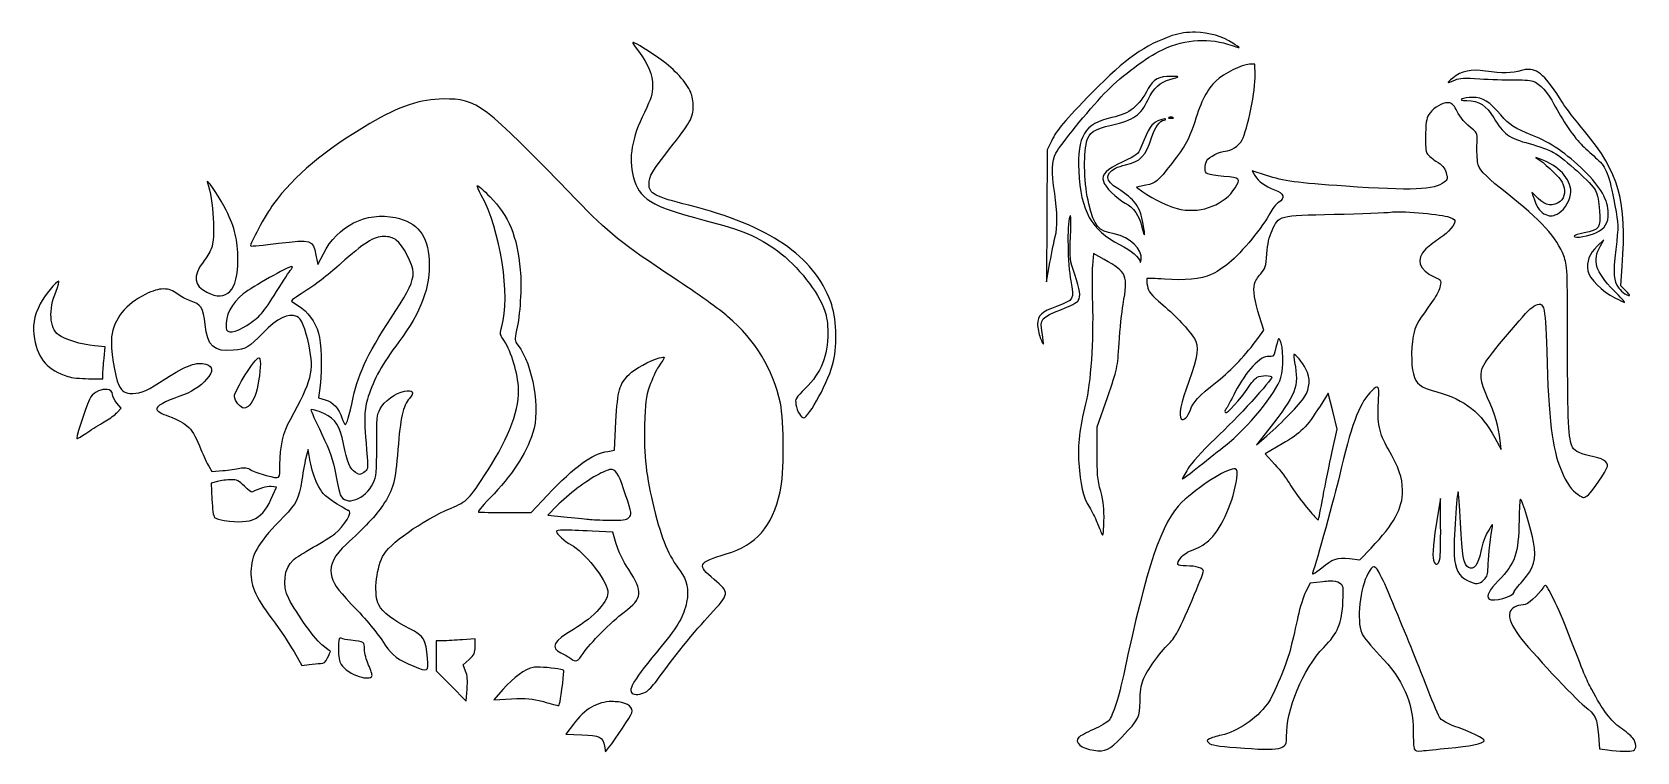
# Model space of a CAD drawing. Extents: x 43 to 173, y 96 to 196.
# Drawn here: x 108.7 to 171.4, y 168.3 to 196.4 of the extents above; entities that cross this region are included whole.
import ezdxf

# ---------------------------------------------------------------- set-up
doc = ezdxf.new("R2010")
doc.units = 0
doc.layers.add('Layer_1', color=7, linetype='CONTINUOUS')

msp = doc.modelspace()

# ---------------------------------------------------------------- linework, layer by layer
at = {"layer": 'Layer_1', "color": 7}
for points in [[(154.184835, 196.38502), (154.184835, 196.38502)], [(132.229931, 195.98098), (132.229931, 195.98098)], [(156.494426, 195.146993), (156.289375, 195.137621)], [(156.513169, 194.713187), (156.494426, 195.146993), (156.494426, 195.146993)], [(167.111937, 194.933673), (167.111937, 194.933673)], [(153.233436, 194.665782), (153.233436, 194.665782)], [(124.807266, 193.781631), (124.807266, 193.781631)], [(165.009601, 193.84447), (165.009601, 193.84447)], [(153.224066, 193.074974), (153.224066, 193.074974)], [(164.030643, 193.637215), (164.030643, 193.637215)], [(152.976572, 193.004969), (152.976572, 193.004969)], [(148.555273, 192.139563), (148.384395, 191.799463), (148.371718, 189.220327), (148.359041, 186.641188), (148.497948, 187.401867)], [(167.479596, 191.493536), (167.638346, 191.383845)], [(167.654882, 191.432353), (167.479596, 191.493536), (167.479596, 191.493536)], [(115.589293, 190.566394), (115.589293, 190.566394)], [(156.955242, 190.7957), (156.399619, 190.974293), (156.506553, 190.793493)], [(152.244007, 190.417014), (151.880756, 190.341497), (152.12384, 190.162904)], [(149.298863, 189.219223), (149.298863, 189.219223)], [(122.487752, 188.416103), (122.487752, 188.416103)], [(170.136453, 188.28877), (169.869666, 188.036314)], [(170.001957, 188.052852), (170.136453, 188.28877), (170.136453, 188.28877)], [(119.831996, 187.691806), (119.909167, 187.316427), (120.121937, 187.73921)], [(150.194589, 187.749684), (150.158758, 187.283354)], [(150.613511, 187.51652), (150.194589, 187.749684), (150.194589, 187.749684)], [(118.878945, 187.241464), (118.878945, 187.241464)], [(170.989735, 186.293372), (170.794604, 186.488503), (170.850278, 187.261857)], [(109.790507, 186.669853), (109.790507, 186.669853)], [(113.882729, 186.367235), (113.882729, 186.367235)], [(156.612387, 184.429161), (156.850512, 184.759892), (156.684046, 185.286301)], [(157.434249, 184.426957), (157.434249, 184.426957)], [(111.557703, 183.661319), (111.602904, 184.113868), (111.18894, 184.149697)], [(117.600676, 183.68502), (117.600676, 183.68502)], [(158.022948, 183.806289), (158.022948, 183.806289)], [(110.948611, 182.864262), (111.504236, 182.859853), (111.508647, 183.034589)], [(111.678421, 182.444236), (111.678421, 182.444236)], [(119.991299, 182.601883), (119.937279, 182.121775), (120.193043, 182.045157)], [(161.261338, 182.537942), (161.261338, 182.537942)], [(112.06813, 181.549064), (112.219161, 181.710568), (112.052695, 181.909007)], [(150.339558, 180.002353), (150.344519, 180.98627), (150.741394, 182.129493)], [(159.367361, 182.294856), (159.050411, 181.799313)], [(159.520049, 180.021093), (159.714077, 180.897526), (159.540442, 181.595916), (159.367361, 182.294856), (159.367361, 182.294856)], [(131.226718, 180.029912), (131.486893, 180.073459), (131.548629, 181.196836)], [(157.042335, 180.891464), (156.563881, 180.287881), (156.969576, 180.637353)], [(165.872803, 180.557425), (166.122505, 180.097714), (166.083369, 180.446631)], [(119.523868, 180.097714), (119.450556, 179.834231)], [(119.605448, 179.62918), (119.523868, 180.097714), (119.523868, 180.097714)], [(157.569848, 180.320404), (156.902878, 179.930694), (157.284318, 179.515077)], [(115.647721, 179.445625), (115.770643, 179.237816), (116.193423, 179.277505)], [(131.395391, 179.318295), (131.395391, 179.318295)], [(155.683591, 179.349161), (155.683591, 179.349161)], [(115.990026, 178.854172), (115.744735, 178.78582), (115.77009, 178.156883)], [(116.510373, 178.92252), (116.510373, 178.92252)], [(118.15134, 178.313979), (118.289146, 178.636993), (118.07803, 178.656286)], [(127.265687, 177.647009), (128.231965, 177.645355), (128.869172, 178.313979)], [(163.750075, 178.192714), (163.633768, 177.49377)], [(163.757791, 177.105165), (163.750075, 178.192714), (163.750075, 178.192714)], [(164.446258, 178.453436), (164.446258, 178.453436)], [(166.872708, 178.160743), (166.872708, 178.160743)], [(129.231319, 177.887341), (128.892323, 177.542279), (129.64418, 177.466762)], [(129.519053, 176.951376), (129.519053, 176.951376)], [(131.556345, 176.421106), (131.423503, 176.872001), (130.623688, 176.912791)], [(160.196939, 175.842881), (160.597675, 175.800437), (161.039748, 176.256294)], [(161.142827, 175.521523), (161.142827, 175.521523)], [(159.155694, 174.939992), (158.657397, 174.890381), (158.490378, 174.556345)], [(159.413662, 174.960936), (159.413662, 174.960936)], [(167.857178, 174.799432), (167.857178, 174.799432)], [(120.763549, 172.742297), (120.763549, 172.742297)], [(124.797896, 172.636464), (124.521736, 172.636464), (124.521736, 172.049969), (124.521736, 171.464028), (125.109331, 170.873675), (125.696926, 170.283326), (125.735512, 170.745242)], [(126.045846, 172.718593), (125.560226, 172.677253)], [(126.045846, 172.417078), (126.045846, 172.718593), (126.045846, 172.718593)], [(118.979267, 172.205965), (119.282986, 171.676245), (119.561901, 171.711523)], [(125.677634, 171.454658), (125.58062, 171.701602), (125.813233, 171.908858)], [(128.583642, 171.604589), (128.583642, 171.604589)], [(127.132292, 170.735872), (126.776206, 170.330177), (127.474596, 170.368213)], [(131.396492, 170.264033), (131.396492, 170.264033)], [(129.886716, 169.383189), (129.587405, 168.985214), (130.211381, 168.966471)], [(169.919275, 168.953243), (169.956206, 168.413603), (170.273706, 168.376119)], [(131.101592, 168.522742), (131.143485, 168.300051), (131.261996, 168.452186)]]:
    msp.add_lwpolyline(points, dxfattribs=at)
for points in [[(153.275882, 196.254383), (152.208371, 195.894764), (151.447449, 195.355793), (150.173092, 194.05724)], [(152.754432, 195.637575), (153.613287, 196.088013), (154.603193, 196.192599), (155.438297, 195.920347)], [(154.184835, 196.38502), (153.869915, 196.391596), (153.557086, 196.349116), (153.275882, 196.254383)], [(155.641698, 195.961687), (155.240536, 196.227165), (154.709701, 196.374065), (154.184835, 196.38502)], [(132.229931, 195.98098), (132.21401, 195.984626), (132.205676, 195.982783), (132.205676, 195.974918)], [(132.205676, 195.974918), (132.205676, 195.952041), (132.305346, 195.802768), (132.427266, 195.643086)], [(133.309761, 195.312909), (132.817901, 195.662763), (132.34138, 195.955467), (132.229931, 195.98098)], [(132.427266, 195.643086), (132.80598, 195.147103), (132.980134, 194.722314), (132.980134, 194.296466)], [(150.620676, 193.994401), (151.172816, 194.578609), (152.107429, 195.298245), (152.754432, 195.637575)], [(155.438297, 195.920347), (155.687347, 195.839155), (155.890846, 195.778059), (155.890846, 195.784748)], [(155.890846, 195.784748), (155.890846, 195.791448), (155.778731, 195.871003), (155.641698, 195.961687)], [(134.467865, 194.041806), (134.305681, 194.423647), (133.837742, 194.937356), (133.309761, 195.312909)], [(156.289375, 195.137621), (155.985424, 195.12397), (155.30543, 194.782566), (154.973624, 194.476716)], [(165.51231, 194.86918), (164.93987, 194.954317), (164.583268, 194.879128), (164.230183, 194.598534)], [(167.111937, 194.933673), (167.048702, 194.926634), (166.983037, 194.912156), (166.913498, 194.89123)], [(168.514779, 193.639419), (167.874222, 194.667029), (167.554577, 194.982932), (167.111937, 194.933673)], [(132.980134, 194.296466), (132.980134, 193.970573), (132.935602, 193.826442), (132.658776, 193.259632)], [(152.331098, 193.763441), (152.538066, 194.201072), (152.808528, 194.450334), (153.179419, 194.545617)], [(153.233436, 194.665782), (152.768994, 194.672637), (152.526845, 194.543439), (152.338264, 194.187878)], [(153.179419, 194.545617), (153.59288, 194.651829), (153.596481, 194.66042), (153.233436, 194.665782)], [(154.973624, 194.476716), (154.643754, 194.172652), (154.397467, 193.697435), (154.152312, 192.89252)], [(156.005499, 192.185314), (156.207536, 192.544797), (156.536311, 194.181974), (156.513169, 194.713187)], [(164.230183, 194.598534), (163.966212, 194.388755), (163.976454, 194.37868), (164.312865, 194.52026)], [(164.312865, 194.52026), (164.520237, 194.607531), (164.673173, 194.6154), (165.289066, 194.570422)], [(165.289066, 194.570422), (165.690705, 194.541082), (166.275278, 194.523141), (166.588282, 194.530733)], [(166.913498, 194.89123), (166.541083, 194.779151), (166.157515, 194.773215), (165.51231, 194.86918)], [(166.588282, 194.530733), (166.901286, 194.538339), (167.249667, 194.514401), (167.362186, 194.477266)], [(167.362186, 194.477266), (167.618989, 194.392517), (167.964434, 194.014399), (168.184048, 193.577683)], [(124.807266, 193.781631), (123.93424, 193.781633), (123.068777, 193.493408), (121.940396, 192.826926)], [(129.983176, 189.870208), (126.330431, 193.644406), (126.148838, 193.781631), (124.807266, 193.781631)], [(134.569287, 193.486181), (134.566753, 193.666213), (134.521205, 193.916231), (134.467865, 194.041806)], [(150.173092, 194.05724), (149.033185, 192.89569), (148.79066, 192.608204), (148.555273, 192.139563)], [(148.731111, 191.668272), (148.90759, 191.996592), (149.979911, 193.316415), (150.620676, 193.994401)], [(150.901245, 192.76464), (151.814558, 192.977596), (152.031031, 193.128941), (152.331098, 193.763441)], [(152.338264, 194.187878), (151.964266, 193.482718), (151.625639, 193.213534), (150.911168, 193.054578)], [(164.590676, 193.781631), (164.521264, 193.736768), (164.571787, 193.720191), (164.776988, 193.719344)], [(165.009601, 193.84447), (164.831485, 193.843934), (164.643065, 193.815486), (164.590676, 193.781631)], [(164.776988, 193.719344), (165.247295, 193.717721), (165.549984, 193.523846), (165.829257, 193.046312)], [(166.103763, 193.159861), (165.678699, 193.667548), (165.394107, 193.845599), (165.009601, 193.84447)], [(132.658776, 193.259632), (132.165875, 192.250338), (132.035065, 191.491078), (132.227173, 190.750499)], [(133.642145, 191.831983), (134.445587, 192.846408), (134.575073, 193.077528), (134.569287, 193.486181)], [(150.911168, 193.054578), (149.855956, 192.819817), (149.554384, 192.33201), (149.622425, 190.967677)], [(153.144691, 193.061744), (153.101034, 193.044139), (153.136755, 193.029774), (153.224066, 193.029774)], [(153.224066, 193.074974), (153.195294, 193.074974), (153.166521, 193.070549), (153.144691, 193.061744)], [(153.303441, 193.061744), (153.281614, 193.070549), (153.252839, 193.074974), (153.224066, 193.074974)], [(153.224066, 193.029774), (153.311372, 193.029774), (153.347098, 193.044133), (153.303441, 193.061744)], [(163.346034, 193.239786), (163.209272, 193.060485), (163.185444, 192.95396), (163.166338, 192.439974)], [(164.030643, 193.637215), (163.820689, 193.631545), (163.51309, 193.458813), (163.346034, 193.239786)], [(164.113876, 193.628945), (164.088552, 193.635301), (164.060635, 193.638025), (164.030643, 193.637215)], [(164.394995, 193.315303), (164.310585, 193.489669), (164.206961, 193.605577), (164.113876, 193.628945)], [(165.034956, 192.582186), (164.710979, 192.833703), (164.525283, 193.046162), (164.394995, 193.315303)], [(165.829257, 193.046312), (166.194839, 192.421187), (166.436119, 192.246161), (167.218871, 192.038688)], [(167.341242, 192.358945), (166.63777, 192.63512), (166.430215, 192.769946), (166.103763, 193.159861)], [(168.184048, 193.577683), (168.472728, 193.003617), (169.005893, 192.228051), (169.296952, 191.958763)], [(169.387353, 192.51053), (169.022609, 192.94651), (168.630044, 193.454498), (168.514779, 193.639419)], [(121.940396, 192.826926), (120.194711, 191.795825), (118.959082, 190.765434), (118.17394, 189.686103)], [(149.930005, 192.103732), (150.023452, 192.474865), (150.213317, 192.604236), (150.901245, 192.76464)], [(152.716397, 192.925044), (152.456738, 192.807953), (152.390723, 192.705379), (152.043364, 191.882145)], [(152.465044, 192.267994), (152.585903, 192.667166), (152.793912, 192.956464), (152.960036, 192.956464)], [(152.976572, 193.004969), (152.922819, 193.002421), (152.821468, 192.97242), (152.716397, 192.925044)], [(152.960036, 192.956464), (153.012264, 192.956464), (153.035866, 192.974887), (153.012953, 192.997803)], [(153.012953, 192.997803), (153.007221, 193.003535), (152.994487, 193.005819), (152.976572, 193.004969)], [(154.152312, 192.89252), (153.962684, 192.269916), (153.786005, 191.949811), (153.255486, 191.264784)], [(163.166338, 192.439974), (163.154213, 192.113968), (163.169388, 191.781759), (163.199961, 191.701345)], [(165.176067, 191.936162), (165.192673, 192.428759), (165.184511, 192.46608), (165.034956, 192.582186)], [(170.850278, 187.261857), (171.033163, 189.801919), (170.722911, 190.91412), (169.387353, 192.51053)], [(132.840676, 190.461111), (132.840676, 190.763684), (132.965616, 190.977789), (133.642145, 191.831983)], [(150.015993, 189.693819), (149.841438, 190.395161), (149.79917, 191.584144), (149.930005, 192.103732)], [(152.043364, 191.882145), (151.933377, 191.62149), (151.884671, 191.583464), (151.340563, 191.330928)], [(151.445846, 191.20911), (152.026262, 191.329492), (152.251785, 191.563657), (152.465044, 192.267994)], [(155.341836, 191.7482), (155.572412, 191.750937), (155.872465, 191.948617), (156.005499, 192.185314)], [(165.224576, 191.212968), (165.188225, 191.323097), (165.166359, 191.648575), (165.176067, 191.936162)], [(167.218871, 192.038688), (167.581862, 191.942476), (168.010027, 191.788318), (168.17027, 191.695833)], [(169.35373, 190.98752), (168.680934, 191.649933), (168.046372, 192.082122), (167.341242, 192.358945)], [(169.296952, 191.958763), (169.450151, 191.817022), (169.710983, 191.579984), (169.876831, 191.4318)], [(148.683706, 190.098964), (148.54901, 190.972958), (148.560245, 191.350393), (148.731111, 191.668272)], [(151.340563, 191.330928), (150.703969, 191.035464), (150.514936, 190.846059), (150.583745, 190.571906)], [(151.060548, 191.079576), (151.150402, 191.125454), (151.32361, 191.183767), (151.445846, 191.20911)], [(153.255486, 191.264784), (152.694883, 190.540904), (152.647461, 190.500772), (152.244007, 190.417014)], [(154.557456, 191.062487), (154.557456, 191.165772), (154.588614, 191.307812), (154.626358, 191.378333)], [(154.626358, 191.378333), (154.699445, 191.514906), (155.146347, 191.745942), (155.341836, 191.7482)], [(163.199961, 191.701345), (163.230537, 191.620929), (163.398996, 191.465771), (163.574236, 191.356836)], [(163.574236, 191.356836), (163.825036, 191.200931), (163.908785, 191.105326), (163.968354, 190.906492)], [(166.336926, 190.100064), (165.627518, 190.653423), (165.301574, 190.979652), (165.224576, 191.212968)], [(167.638346, 191.383845), (167.929983, 191.182087), (168.410263, 190.708233), (168.500998, 190.53277)], [(168.844956, 190.162353), (168.844956, 190.660995), (168.348448, 191.190749), (167.654882, 191.432353)], [(168.17027, 191.695833), (168.606876, 191.443851), (169.666598, 190.4814), (169.804622, 190.211409)], [(169.876831, 191.4318), (170.22699, 191.118946), (170.332008, 190.842193), (170.561993, 189.624918)], [(115.589293, 190.566394), (115.582409, 190.564139), (115.58419, 190.54663), (115.597009, 190.51127)], [(116.325165, 189.44026), (116.117757, 189.860833), (115.637477, 190.582165), (115.589293, 190.566394)], [(132.227173, 190.750499), (132.454955, 189.872404), (132.895848, 189.60109), (134.986008, 189.054408)], [(149.622425, 190.967677), (149.699952, 189.413195), (150.117553, 188.663542), (151.218745, 188.101358)], [(150.583745, 190.571906), (150.636989, 190.359757), (151.109358, 189.889374), (151.437577, 189.721932)], [(151.143781, 190.285273), (150.659256, 190.587899), (150.630862, 190.86019), (151.060548, 191.079576)], [(155.296085, 190.762076), (154.600501, 190.828646), (154.557456, 190.846384), (154.557456, 191.062487)], [(155.727135, 190.311731), (155.953652, 190.678112), (155.931461, 190.701271), (155.296085, 190.762076)], [(156.506553, 190.793493), (156.645068, 190.559011), (156.892859, 190.379219), (157.269987, 190.239522)], [(160.050316, 190.376224), (158.113287, 190.512016), (157.639992, 190.575885), (156.955242, 190.7957)], [(163.968354, 190.906492), (164.038382, 190.672769), (164.033036, 190.644584), (163.898351, 190.535525)], [(170.305676, 189.324506), (170.305676, 189.820326), (170.003828, 190.347455), (169.35373, 190.98752)], [(115.597009, 190.51127), (115.832636, 189.861231), (115.917763, 188.352877), (115.742531, 187.934342)], [(126.290586, 190.025651), (126.186446, 190.212535), (126.11571, 190.380026), (126.13349, 190.397721)], [(126.13349, 190.397721), (126.151157, 190.415408), (126.374739, 190.219772), (126.630687, 189.962814)], [(127.090399, 184.902657), (127.441878, 186.070546), (127.032408, 188.69436), (126.290586, 190.025651)], [(126.630687, 189.962814), (127.358848, 189.231743), (127.696778, 188.416685), (127.811389, 187.114131)], [(134.398964, 189.631533), (133.050026, 189.972934), (132.840676, 190.08468), (132.840676, 190.461111)], [(148.70741, 188.416103), (148.803639, 188.761975), (148.795105, 189.376156), (148.683706, 190.098964)], [(152.143686, 188.897865), (152.01937, 189.5834), (151.816175, 189.865306), (151.143781, 190.285273)], [(152.12384, 190.162904), (152.517571, 189.873381), (153.249907, 189.532496), (153.614879, 189.468925)], [(153.614879, 189.468925), (154.460665, 189.321602), (155.329029, 189.667807), (155.727135, 190.311731)], [(157.269987, 190.239522), (157.647417, 190.099709), (157.707333, 189.91196), (157.427634, 189.746736)], [(163.898351, 190.535525), (163.523955, 190.232356), (162.62711, 190.195585), (160.050316, 190.376224)], [(168.563838, 187.660936), (168.315256, 188.345782), (167.644691, 189.079972), (166.336926, 190.100064)], [(167.56724, 189.901075), (167.431649, 190.036666), (167.320846, 190.13988), (167.320846, 190.130934)], [(167.320846, 190.130934), (167.320846, 190.12197), (167.364551, 189.99098), (167.41786, 189.839892)], [(168.381937, 189.334426), (168.619543, 189.479305), (168.844956, 189.882375), (168.844956, 190.162353)], [(168.500998, 190.53277), (168.648535, 190.247472), (168.616791, 189.937657), (168.423827, 189.785872)], [(169.804622, 190.211409), (169.882007, 190.060031), (169.939527, 189.773773), (169.964475, 189.417659)], [(116.781572, 187.523686), (116.778749, 188.286425), (116.670887, 188.739152), (116.325165, 189.44026)], [(118.17394, 189.686103), (117.845123, 189.234071), (117.228654, 188.098228), (117.28428, 188.046787)], [(120.121937, 187.73921), (120.675826, 188.840072), (121.779891, 189.392367), (122.942505, 189.150872)], [(133.824596, 186.782852), (131.774413, 188.139145), (131.252697, 188.558499), (129.983176, 189.870208)], [(139.937575, 185.859565), (139.265364, 187.664145), (137.545922, 188.835065), (134.398964, 189.631533)], [(151.01259, 188.513668), (150.360338, 188.645488), (150.242013, 188.785705), (150.015993, 189.693819)], [(151.437577, 189.721932), (151.758602, 189.558158), (151.990741, 189.224456), (152.089115, 188.784866)], [(157.083125, 189.312379), (156.848474, 188.835235), (155.967935, 187.767585), (155.492868, 187.383675)], [(157.427634, 189.746736), (157.323996, 189.685514), (157.172691, 189.494514), (157.083125, 189.312379)], [(159.602729, 189.280959), (160.652059, 189.302606), (161.640938, 189.340841), (161.800424, 189.365846)], [(161.800424, 189.365846), (162.147225, 189.420236), (163.633587, 189.303198), (164.02072, 189.191111)], [(167.41786, 189.839892), (167.525923, 189.533616), (167.670229, 189.347807), (167.860486, 189.269936)], [(168.423827, 189.785872), (168.151127, 189.571363), (167.857283, 189.611032), (167.56724, 189.901075)], [(167.860486, 189.269936), (168.059839, 189.188343), (168.162946, 189.200901), (168.381937, 189.334426)], [(169.964475, 189.417659), (170.011482, 188.746261), (169.957696, 188.669398), (169.358688, 188.555561)], [(169.847065, 188.567688), (170.178899, 188.736979), (170.305676, 188.946125), (170.305676, 189.324506)], [(170.561993, 189.624918), (170.70464, 188.869914), (170.70462, 188.85882), (170.598372, 187.910088)], [(122.942505, 189.150872), (123.795663, 188.973656), (124.205786, 188.45496), (124.254949, 187.490062)], [(134.986008, 189.054408), (136.532538, 188.649913), (137.069206, 188.424875), (137.855082, 187.851106)], [(149.269648, 189.177881), (149.16084, 188.865063), (149.188582, 187.347269), (149.315399, 186.682531)], [(149.298863, 189.219223), (149.291562, 189.228), (149.281927, 189.213184), (149.269648, 189.177881)], [(149.302171, 188.440908), (149.320972, 188.9567), (149.320769, 189.192892), (149.298863, 189.219223)], [(152.089115, 188.784866), (152.192663, 188.322174), (152.232998, 188.405337), (152.143686, 188.897865)], [(157.174627, 188.648714), (157.448964, 189.247231), (157.403633, 189.235589), (159.602729, 189.280959)], [(164.317274, 189.045039), (164.358924, 188.92009), (164.050754, 188.553399), (163.740152, 188.357675)], [(164.02072, 189.191111), (164.171692, 189.147401), (164.305082, 189.081583), (164.317274, 189.045039)], [(117.28428, 188.046787), (117.301072, 188.03126), (117.79055, 188.076985), (118.372379, 188.148763)], [(118.372379, 188.148763), (119.660752, 188.307705), (119.70779, 188.293074), (119.831996, 187.691806)], [(122.487752, 188.416103), (122.095463, 188.416103), (121.682465, 188.156487), (120.807096, 187.359424)], [(122.970064, 188.277197), (122.838718, 188.3709), (122.682429, 188.416103), (122.487752, 188.416103)], [(123.633176, 187.013259), (123.633176, 187.304484), (123.213989, 188.103209), (122.970064, 188.277197)], [(148.497948, 187.401867), (148.574393, 187.820025), (148.668534, 188.276403), (148.70741, 188.416103)], [(149.468086, 186.931129), (149.270734, 187.505601), (149.26877, 187.524693), (149.302171, 188.440908)], [(152.062657, 187.507148), (152.124904, 187.914408), (151.629646, 188.388959), (151.01259, 188.513668)], [(151.218745, 188.101358), (151.676224, 187.867802), (152.004305, 187.587572), (152.026826, 187.411237)], [(156.970126, 187.73921), (156.998625, 188.132693), (157.05665, 188.39133), (157.174627, 188.648714)], [(163.740152, 188.357675), (163.569469, 188.250126), (163.319437, 188.058443), (163.184527, 187.931584)], [(168.971736, 188.42437), (168.971736, 188.330765), (169.576905, 188.429862), (169.847065, 188.567688)], [(169.358688, 188.555561), (169.145895, 188.515121), (168.971736, 188.456168), (168.971736, 188.42437)], [(169.869666, 188.036314), (169.565755, 187.748002), (169.443487, 187.424222), (169.508068, 187.079956)], [(170.526716, 186.304395), (169.790212, 187.057745), (169.667815, 187.465492), (170.001957, 188.052852)], [(115.422827, 187.412891), (115.011855, 186.874473), (115.058142, 186.497176), (115.566142, 186.241008)], [(115.742531, 187.934342), (115.690122, 187.809196), (115.546214, 187.574531), (115.422827, 187.412891)], [(115.566142, 186.241008), (116.359469, 185.840953), (116.786087, 186.291393), (116.781572, 187.523686)], [(124.254949, 187.490062), (124.308345, 186.44138), (123.944626, 185.462958), (123.069285, 184.299077)], [(137.855082, 187.851106), (138.649244, 187.271289), (139.447129, 186.259787), (139.709923, 185.499622)], [(151.354344, 185.760347), (151.556951, 186.907143), (151.509643, 187.018274), (150.613511, 187.51652)], [(152.026826, 187.411237), (152.032058, 187.370258), (152.04832, 187.413422), (152.062657, 187.507148)], [(156.728693, 186.959792), (156.911294, 187.167761), (156.933962, 187.239914), (156.970126, 187.73921)], [(163.184527, 187.931584), (162.757716, 187.530267), (162.896031, 187.094776), (163.534547, 186.82805)], [(168.714318, 184.153004), (168.710712, 187.233575), (168.709862, 187.258642), (168.563838, 187.660936)], [(170.598372, 187.910088), (170.487851, 186.923187), (170.504615, 186.701479), (170.712474, 186.404717)], [(118.878945, 187.241464), (118.74283, 187.241464), (117.344608, 186.452136), (116.994342, 186.177618)], [(118.295208, 186.266914), (118.553555, 186.680524), (118.807174, 187.069), (118.859102, 187.130118)], [(118.859102, 187.130118), (118.921756, 187.203956), (118.928475, 187.241464), (118.878945, 187.241464)], [(120.807096, 187.359424), (120.422907, 187.009615), (119.830887, 186.547002), (119.491345, 186.331407)], [(122.956836, 185.526631), (123.438336, 186.24608), (123.633176, 186.673997), (123.633176, 187.013259)], [(127.811389, 187.114131), (127.871051, 186.435784), (127.804528, 185.339828), (127.668074, 184.754931)], [(135.909843, 185.298979), (135.636248, 185.53738), (134.697721, 186.205242), (133.824596, 186.782852)], [(149.60589, 185.910828), (149.707685, 186.101035), (149.678362, 186.31902), (149.468086, 186.931129)], [(150.158758, 187.283354), (150.139369, 187.026616), (150.138788, 186.362099), (150.157104, 185.806649)], [(152.972714, 186.748125), (152.612223, 186.776968), (152.304219, 186.787391), (152.288105, 186.771276)], [(154.799439, 186.926168), (154.405104, 186.751732), (153.738916, 186.686824), (152.972714, 186.748125)], [(155.492868, 187.383675), (155.265766, 187.200152), (154.953784, 186.994443), (154.799439, 186.926168)], [(156.48671, 186.567878), (156.509195, 186.65747), (156.618071, 186.833799), (156.728693, 186.959792)], [(163.534547, 186.82805), (163.769142, 186.730051), (163.778641, 186.714744), (163.742909, 186.494565)], [(169.508068, 187.079956), (169.565052, 186.776226), (170.076718, 186.261035), (170.56034, 186.019969)], [(109.790507, 186.669853), (109.691813, 186.669853), (109.220737, 186.098269), (109.063454, 185.787909)], [(109.771767, 184.575234), (109.423477, 184.849204), (109.385738, 185.548237), (109.680265, 186.277387)], [(109.680265, 186.277387), (109.7675, 186.493078), (109.817035, 186.669853), (109.790507, 186.669853)], [(113.183789, 186.164938), (112.408298, 185.783171), (111.926528, 185.183815), (111.849848, 184.505229)], [(113.882729, 186.367235), (113.682097, 186.365454), (113.454242, 186.298085), (113.183789, 186.164938)], [(114.41741, 186.175965), (114.256487, 186.305284), (114.083361, 186.369016), (113.882729, 186.367235)], [(114.920118, 185.904216), (114.775592, 185.947509), (114.549321, 186.069939), (114.41741, 186.175965)], [(116.994342, 186.177618), (116.526248, 185.810715), (116.286748, 185.336258), (116.320756, 184.844228)], [(117.130491, 184.945651), (117.648313, 185.28287), (117.758704, 185.407962), (118.295208, 186.266914)], [(119.491345, 186.331407), (119.151804, 186.115812), (118.873984, 185.92499), (118.873984, 185.90752)], [(149.315399, 186.682531), (149.452271, 185.965057), (149.43718, 185.938353), (148.75812, 185.687034)], [(152.288105, 186.771276), (152.272012, 186.755172), (152.278419, 186.625751), (152.302436, 186.483542)], [(152.302436, 186.483542), (152.340674, 186.25718), (152.416239, 186.165051), (152.90877, 185.743812)], [(156.684046, 185.286301), (156.495685, 185.880941), (156.426518, 186.32806), (156.48671, 186.567878)], [(163.742909, 186.494565), (163.722321, 186.367701), (163.59715, 186.113249), (163.465095, 185.92902)], [(170.942881, 185.845234), (170.96153, 185.844766), (170.774258, 186.051189), (170.526716, 186.304395)], [(170.712474, 186.404717), (170.767313, 186.32642), (170.876674, 186.226384), (170.955561, 186.182577)], [(170.955561, 186.182577), (171.187494, 186.053768), (171.197572, 186.085535), (170.989735, 186.293372)], [(109.063454, 185.787909), (108.813941, 185.295502), (108.746115, 184.887369), (108.836906, 184.425854)], [(115.505507, 184.982582), (115.439043, 185.626989), (115.343198, 185.777456), (114.920118, 185.904216)], [(118.873984, 185.90752), (118.874125, 185.890057), (119.000657, 185.799675), (119.154552, 185.706327)], [(119.154552, 185.706327), (119.507246, 185.492391), (119.795933, 185.0968), (119.931767, 184.641932)], [(121.287204, 182.129493), (121.497234, 183.118132), (121.918456, 183.975134), (122.956836, 185.526631)], [(140.04947, 183.546667), (140.206549, 184.215993), (140.155414, 185.274778), (139.937575, 185.859565)], [(148.75812, 185.687034), (148.168027, 185.468648), (148.016736, 185.327289), (148.016736, 184.994159)], [(148.191471, 184.652955), (148.098513, 185.195654), (148.14732, 185.253981), (148.947739, 185.564115)], [(148.947739, 185.564115), (149.27889, 185.692428), (149.571535, 185.846637), (149.60589, 185.910828)], [(150.157104, 185.806649), (150.204108, 184.381551), (150.088665, 182.669201), (149.893074, 181.887508)], [(151.200556, 184.256631), (151.234699, 184.797969), (151.303874, 185.474673), (151.354344, 185.760347)], [(152.90877, 185.743812), (153.452381, 185.278885), (153.905605, 184.7957), (154.142392, 184.429715)], [(163.465095, 185.92902), (162.894933, 185.13358), (162.808471, 184.989099), (162.717647, 184.683272)], [(165.438997, 183.399493), (165.633713, 183.745368), (167.095289, 185.487856), (167.314784, 185.635772)], [(167.314784, 185.635772), (167.804318, 185.965667), (167.845446, 185.846196), (167.899072, 183.939131)], [(170.56034, 186.019969), (170.752084, 185.924395), (170.924226, 185.845798), (170.942881, 185.845234)], [(116.612348, 183.975512), (115.84476, 183.902258), (115.593334, 184.131321), (115.505507, 184.982582)], [(116.320756, 184.844228), (116.336899, 184.610664), (116.682689, 184.65403), (117.130491, 184.945651)], [(119.090062, 185.296775), (118.734095, 185.43337), (118.352897, 185.244849), (117.758876, 184.638074)], [(119.563555, 184.153555), (119.427552, 184.822452), (119.257899, 185.232372), (119.090062, 185.296775)], [(127.11741, 184.452865), (127.016121, 184.600326), (127.013183, 184.646072), (127.090399, 184.902657)], [(137.969185, 181.911762), (137.676221, 183.254702), (137.023399, 184.328671), (135.909843, 185.298979)], [(139.709923, 185.499622), (139.779259, 185.299044), (139.822075, 184.985749), (139.822922, 184.669493)], [(148.016736, 184.994159), (148.016736, 184.852983), (148.064037, 184.614265), (148.121466, 184.463889)], [(108.836906, 184.425854), (108.996869, 183.612755), (109.366899, 183.192918), (110.139426, 182.948598)], [(111.18894, 184.149697), (110.685399, 184.193184), (109.993311, 184.400962), (109.771767, 184.575234)], [(111.849848, 184.505229), (111.799867, 184.062831), (111.969386, 182.938853), (112.134825, 182.614563)], [(117.758876, 184.638074), (117.226746, 184.094497), (117.102935, 184.022335), (116.612348, 183.975512)], [(119.931767, 184.641932), (120.050103, 184.245598), (120.076107, 183.356477), (119.991299, 182.601883)], [(123.069285, 184.299077), (122.420936, 183.436992), (122.09014, 182.847582), (121.877006, 182.173037)], [(127.738629, 182.572119), (127.682495, 183.229294), (127.427375, 184.0016), (127.11741, 184.452865)], [(127.668074, 184.754931), (127.579258, 184.374278), (127.580557, 184.361538), (127.73036, 184.165131)], [(139.822922, 184.669493), (139.825329, 183.742755), (139.567787, 183.101391), (138.948143, 182.489437)], [(148.121466, 184.463889), (148.178895, 184.31351), (148.234327, 184.199195), (148.244938, 184.209779)], [(148.244938, 184.209779), (148.25553, 184.220376), (148.2314, 184.419859), (148.191471, 184.652955)], [(154.142392, 184.429715), (154.333146, 184.134866), (154.278485, 183.72651), (153.918048, 182.752917)], [(155.033706, 182.761186), (155.607422, 183.220356), (156.168257, 183.812949), (156.612387, 184.429161)], [(157.434249, 184.426957), (157.406916, 184.41459), (157.377045, 184.295755), (157.292034, 183.966142)], [(157.492677, 184.356402), (157.466383, 184.403386), (157.450649, 184.434377), (157.434249, 184.426957)], [(157.517482, 182.906705), (157.628816, 183.289675), (157.614343, 184.138997), (157.492677, 184.356402)], [(162.717647, 184.683272), (162.605712, 184.306299), (162.591143, 183.389647), (162.691741, 183.053881)], [(111.508647, 183.034589), (111.510789, 183.130632), (111.532868, 183.412526), (111.557703, 183.661319)], [(116.647626, 182.174691), (116.647626, 182.394706), (117.461908, 183.68502), (117.600676, 183.68502)], [(117.600676, 183.68502), (117.683537, 183.68502), (117.680915, 183.342597), (117.593511, 182.776618)], [(118.832091, 181.275108), (119.67444, 182.789687), (119.766896, 183.153596), (119.563555, 184.153555)], [(127.73036, 184.165131), (128.301324, 183.415089), (128.60031, 181.64982), (128.304174, 180.764131)], [(132.061258, 183.028524), (132.291495, 183.258741), (132.855166, 183.567362), (133.238105, 183.672896)], [(133.238105, 183.672896), (133.501082, 183.745374), (133.502253, 183.763729), (133.211646, 183.332243)], [(150.741394, 182.129493), (151.134493, 183.261913), (151.139042, 183.281493), (151.200556, 184.256631)], [(157.03572, 183.735183), (156.739511, 183.778656), (156.134297, 183.133296), (155.738158, 182.351631)], [(157.292034, 183.966142), (157.230016, 183.725658), (157.212016, 183.709303), (157.03572, 183.735183)], [(158.022948, 183.806289), (158.008865, 183.792081), (158.022341, 183.652015), (158.052714, 183.494853)], [(158.49534, 183.23909), (158.36464, 183.495277), (158.067835, 183.85156), (158.022948, 183.806289)], [(167.899072, 183.939131), (167.973945, 181.276364), (168.114478, 180.114921), (168.459105, 179.305064)], [(168.91, 180.190316), (168.75193, 180.485679), (168.717818, 181.173296), (168.714318, 184.153004)], [(113.969269, 182.869223), (114.735506, 183.376478), (115.199236, 183.542543), (115.53748, 183.43091)], [(115.53748, 183.43091), (115.82131, 183.337286), (115.829001, 183.163787), (115.563938, 182.842215)], [(131.548629, 181.196836), (131.616842, 182.435295), (131.674924, 182.642173), (132.061258, 183.028524)], [(133.211646, 183.332243), (133.116097, 183.190378), (132.960127, 182.847148), (132.864931, 182.569912)], [(138.87373, 181.335743), (139.089819, 181.335743), (139.878839, 182.819592), (140.04947, 183.546667)], [(158.052714, 183.494853), (158.234476, 182.554365), (158.114393, 182.244468), (157.042335, 180.891464)], [(158.440216, 182.157603), (158.660358, 182.500074), (158.679498, 182.878108), (158.49534, 183.23909)], [(162.691741, 183.053881), (162.817008, 182.635786), (162.928142, 182.551664), (163.614475, 182.352734)], [(165.591685, 182.122325), (165.304608, 182.7598), (165.265069, 183.090545), (165.438997, 183.399493)], [(110.139426, 182.948598), (110.279126, 182.904419), (110.643021, 182.86652), (110.948611, 182.864262)], [(111.678421, 182.444236), (111.477433, 182.467768), (111.181955, 182.360684), (111.034601, 182.152091)], [(111.885676, 182.254619), (111.885676, 182.369137), (111.799012, 182.430117), (111.678421, 182.444236)], [(112.134825, 182.614563), (112.273368, 182.342995), (112.364235, 182.288243), (112.675018, 182.288243)], [(112.675018, 182.288243), (113.006573, 182.288243), (113.270716, 182.406765), (113.969269, 182.869223)], [(115.563938, 182.842215), (115.335874, 182.56551), (114.967266, 182.336546), (114.480797, 182.16918)], [(117.593511, 182.776618), (117.522786, 182.318385), (117.415036, 182.034943), (117.233567, 181.827978)], [(123.287014, 182.379743), (123.619528, 182.442125), (123.690103, 182.342501), (123.4849, 182.098624)], [(126.531466, 179.271993), (127.400767, 180.609171), (127.810624, 181.729836), (127.738629, 182.572119)], [(132.864931, 182.569912), (132.712051, 182.124769), (132.688573, 181.947082), (132.663737, 181.04856)], [(138.948143, 182.489437), (138.56771, 182.11372), (138.543301, 182.071982), (138.577173, 181.863256)], [(153.918048, 182.752917), (153.613059, 181.92913), (153.508837, 181.410916), (153.624249, 181.295504)], [(153.985846, 181.650486), (154.098419, 181.968678), (154.268856, 182.149043), (155.033706, 182.761186)], [(157.160846, 182.923243), (157.160846, 182.800928), (155.806964, 181.325708), (154.960396, 180.525455)], [(155.348452, 181.540795), (155.409544, 181.480786), (155.929282, 182.046249), (156.231497, 182.501564)], [(155.349552, 180.256464), (156.204751, 180.921467), (157.345868, 182.316375), (157.517482, 182.906705)], [(156.231497, 182.501564), (156.361759, 182.697816), (156.522214, 182.88741), (156.588133, 182.92269)], [(156.588133, 182.92269), (156.7427, 183.005395), (157.160846, 183.005731), (157.160846, 182.923243)], [(161.261338, 182.537942), (161.206434, 182.528118), (161.120413, 182.448873), (160.991793, 182.312495)], [(161.326932, 181.954758), (161.357347, 182.378298), (161.352842, 182.55432), (161.261338, 182.537942)], [(111.034601, 182.152091), (110.944488, 182.024518), (110.488346, 180.686661), (110.488346, 180.549709)], [(112.052695, 181.909007), (111.96086, 182.018137), (111.885676, 182.173774), (111.885676, 182.254619)], [(114.480797, 182.16918), (113.91534, 181.97463), (113.589223, 181.786839), (113.612083, 181.668125)], [(117.023555, 181.716631), (116.88552, 181.716633), (116.647626, 182.006512), (116.647626, 182.174691)], [(117.233567, 181.827978), (117.179973, 181.76686), (117.085446, 181.716631), (117.023555, 181.716631)], [(120.193043, 182.045157), (120.493327, 181.955187), (120.742038, 181.684415), (120.847335, 181.332986)], [(120.971358, 181.081631), (121.03816, 181.081631), (121.128398, 181.381954), (121.287204, 182.129493)], [(121.877006, 182.173037), (121.700646, 181.614841), (121.697538, 181.440764), (121.831255, 179.802261)], [(122.335617, 181.68466), (122.488864, 181.98085), (122.947472, 182.316045), (123.287014, 182.379743)], [(123.4849, 182.098624), (123.230392, 181.796152), (123.128041, 181.343646), (123.032904, 180.09716)], [(137.960365, 178.44627), (138.121294, 179.133377), (138.126391, 181.191141), (137.969185, 181.911762)], [(138.577173, 181.863256), (138.597124, 181.740326), (138.657985, 181.571498), (138.712773, 181.487878)], [(149.893074, 181.887508), (149.652702, 180.926792), (149.581977, 180.310354), (149.625733, 179.561932)], [(155.738158, 182.351631), (155.570016, 182.019847), (155.403276, 181.712078), (155.367191, 181.667575)], [(156.969576, 180.637353), (157.581888, 181.164604), (158.236991, 181.841452), (158.440216, 182.157603)], [(159.050411, 181.799313), (158.516726, 180.965606), (158.294778, 180.744124), (157.569848, 180.320404)], [(160.991793, 182.312495), (160.563086, 181.857925), (160.242826, 180.985754), (159.802822, 179.071901)], [(161.701757, 180.129131), (161.360101, 180.717665), (161.269649, 181.157221), (161.326932, 181.954758)], [(163.614475, 182.352734), (164.735789, 182.027733), (165.331143, 181.554466), (165.872803, 180.557425)], [(166.083369, 180.446631), (166.022328, 180.991297), (165.874793, 181.493669), (165.591685, 182.122325)], [(110.996566, 180.82697), (111.188647, 180.953976), (111.474397, 181.132145), (111.631566, 181.222742)], [(111.631566, 181.222742), (111.788736, 181.313346), (111.985044, 181.460099), (112.06813, 181.549064)], [(113.612083, 181.668125), (113.624699, 181.602655), (113.801562, 181.499881), (114.076757, 181.39803)], [(114.076757, 181.39803), (114.832011, 181.118492), (114.99276, 180.953155), (115.342348, 180.097714)], [(118.42695, 179.510118), (118.428417, 180.216707), (118.558364, 180.782949), (118.832091, 181.275108)], [(120.160519, 181.496147), (119.868532, 181.635466), (119.632456, 181.695419), (119.632456, 181.630643)], [(119.632456, 181.630643), (119.632456, 181.618296), (119.821539, 181.210883), (120.052482, 180.725548)], [(120.908521, 180.323158), (120.764306, 181.026354), (120.597851, 181.287503), (120.160519, 181.496147)], [(120.847335, 181.332986), (120.888737, 181.194861), (120.944547, 181.081631), (120.971358, 181.081631)], [(122.204426, 180.25591), (122.204426, 181.319688), (122.216604, 181.454652), (122.335617, 181.68466)], [(138.712773, 181.487878), (138.767566, 181.404261), (138.839953, 181.335743), (138.87373, 181.335743)], [(153.624249, 181.295504), (153.714918, 181.204835), (153.88859, 181.375585), (153.985846, 181.650486)], [(155.367191, 181.667575), (155.331123, 181.623077), (155.322657, 181.566138), (155.348452, 181.540795)], [(110.488346, 180.549709), (110.488346, 180.495463), (110.526723, 180.51632), (110.996566, 180.82697)], [(120.052482, 180.725548), (120.399305, 179.996751), (120.493175, 179.7273), (120.592122, 179.176631)], [(128.304174, 180.764131), (128.007361, 179.876344), (127.500335, 179.10336), (126.62793, 178.208145)], [(132.663737, 181.04856), (132.631507, 179.880213), (132.727477, 179.045118), (133.039115, 177.780954)], [(154.960396, 180.525455), (154.406465, 180.001834), (154.027813, 179.586601), (153.886628, 179.348061)], [(115.342348, 180.097714), (115.442255, 179.853239), (115.579931, 179.55977), (115.647721, 179.445625)], [(121.373194, 179.205846), (121.165676, 179.341832), (121.055107, 179.608512), (120.908521, 180.323158)], [(122.068827, 178.788575), (122.191453, 179.053867), (122.204426, 179.190934), (122.204426, 180.25591)], [(123.032904, 180.09716), (122.936751, 178.837148), (122.856794, 178.543406), (122.440347, 177.916003)], [(128.869172, 178.313979), (129.964476, 179.462392), (130.600777, 179.92542), (131.226718, 180.029912)], [(150.480118, 178.469424), (150.357053, 178.93432), (150.335296, 179.168477), (150.339558, 180.002353)], [(154.325396, 179.445625), (154.686598, 179.734321), (155.147439, 180.099302), (155.349552, 180.256464)], [(159.164514, 178.261062), (159.253674, 178.747133), (159.413521, 179.53917), (159.520049, 180.021093)], [(162.266754, 178.510214), (162.259662, 179.01873), (162.12833, 179.394309), (161.701757, 180.129131)], [(169.742886, 179.815491), (169.248963, 179.916719), (168.995282, 180.030971), (168.91, 180.190316)], [(116.193423, 179.277505), (116.425946, 179.299397), (116.725759, 179.340345), (116.859843, 179.368454)], [(116.859843, 179.368454), (117.050569, 179.408459), (117.148314, 179.393987), (117.307431, 179.300103)], [(117.307431, 179.300103), (117.419275, 179.234111), (117.680853, 179.138762), (117.888964, 179.088436)], [(117.888964, 179.088436), (118.460181, 178.950314), (118.42695, 178.923361), (118.42695, 179.510118)], [(119.450556, 179.834231), (119.41017, 179.689361), (119.333357, 179.274691), (119.279678, 178.913151)], [(119.884362, 178.758812), (119.775622, 178.979716), (119.650208, 179.371451), (119.605448, 179.62918)], [(121.831255, 179.802261), (121.869891, 179.328977), (121.866429, 179.313968), (121.703925, 179.2075)], [(125.117047, 177.815131), (125.745898, 178.083426), (125.78448, 178.122974), (126.531466, 179.271993)], [(131.395391, 179.318295), (131.277507, 179.334602), (131.12562, 179.263007), (130.892132, 179.141353)], [(131.927312, 178.328863), (131.69462, 179.019805), (131.591866, 179.291117), (131.395391, 179.318295)], [(149.625733, 179.561932), (149.672254, 178.766395), (149.799037, 178.240607), (150.039697, 177.845998)], [(155.683591, 179.349161), (155.368744, 179.335606), (154.287883, 178.648773), (153.651811, 178.043333)], [(153.668346, 178.950082), (153.668346, 178.933925), (153.964203, 179.156926), (154.325396, 179.445625)], [(153.886628, 179.348061), (153.766658, 179.145372), (153.668346, 178.966254), (153.668346, 178.950082)], [(155.735954, 179.343099), (155.722131, 179.348402), (155.70458, 179.350067), (155.683591, 179.349161)], [(155.794383, 178.97599), (155.83163, 179.246805), (155.821513, 179.310266), (155.735954, 179.343099)], [(157.284318, 179.515077), (157.493945, 179.286308), (157.741823, 178.966491), (157.835535, 178.804563)], [(168.459105, 179.305064), (168.696905, 178.746239), (168.86592, 178.502692), (169.123871, 178.345399)], [(169.48161, 178.288624), (169.587915, 178.345514), (170.032068, 178.975367), (170.240082, 179.364046)], [(170.240082, 179.364046), (170.350615, 179.570579), (170.179537, 179.725999), (169.742886, 179.815491)], [(116.510373, 178.92252), (116.359215, 178.922329), (116.124956, 178.891634), (115.990026, 178.854172)], [(117.045605, 178.66731), (116.822197, 178.886297), (116.746028, 178.922803), (116.510373, 178.92252)], [(117.342158, 178.432492), (117.322318, 178.42113), (117.188917, 178.526822), (117.045605, 178.66731)], [(118.07803, 178.656286), (117.908076, 178.671865), (117.592461, 178.575918), (117.342158, 178.432492)], [(119.279678, 178.913151), (119.171474, 178.184329), (119.078158, 177.995268), (118.573573, 177.482747)], [(120.561255, 178.036718), (120.142381, 178.316877), (120.05728, 178.407586), (119.884362, 178.758812)], [(120.592122, 179.176631), (120.658021, 178.809919), (120.744025, 178.430864), (120.783395, 178.334375)], [(120.783395, 178.334375), (120.973867, 177.867486), (121.77351, 178.149994), (122.068827, 178.788575)], [(121.703925, 179.2075), (121.547151, 179.104805), (121.527514, 179.104743), (121.373194, 179.205846)], [(130.892132, 179.141353), (130.372166, 178.870442), (129.694361, 178.358686), (129.231319, 177.887341)], [(154.772981, 176.615134), (155.227452, 177.069605), (155.674145, 178.101745), (155.794383, 178.97599)], [(157.835535, 178.804563), (158.022905, 178.480823), (158.247859, 178.175998), (158.675586, 177.666855)], [(159.802822, 179.071901), (159.629136, 178.316426), (158.895539, 175.663997), (158.764882, 175.319228)], [(115.77009, 178.156883), (115.785273, 177.778922), (115.82608, 177.496768), (115.872618, 177.450226)], [(116.251301, 177.330612), (117.373219, 177.17414), (117.747762, 177.367925), (118.15134, 178.313979)], [(121.098138, 177.716464), (121.066162, 177.716464), (120.82471, 177.860507), (120.561255, 178.036718)], [(126.62793, 178.208145), (126.283195, 177.854386), (126.125063, 177.651998), (126.193019, 177.650869)], [(132.041965, 177.435342), (132.176754, 177.570117), (132.173353, 177.598269), (131.927312, 178.328863)], [(135.856926, 176.028092), (137.043699, 176.386596), (137.637963, 177.069599), (137.960365, 178.44627)], [(150.606895, 177.294784), (150.621272, 177.787747), (150.594506, 178.037322), (150.480118, 178.469424)], [(153.651811, 178.043333), (152.863248, 177.292746), (152.282522, 175.57705), (151.380802, 171.334493)], [(158.979856, 177.354866), (158.992319, 177.367326), (159.075354, 177.774991), (159.164514, 178.261062)], [(161.039748, 176.256294), (161.949855, 177.195749), (162.276717, 177.796482), (162.266754, 178.510214)], [(164.446258, 178.453436), (164.39143, 178.508266), (164.256379, 176.445656), (164.285303, 175.995018)], [(164.530044, 177.240214), (164.497715, 177.89351), (164.460228, 178.439466), (164.446258, 178.453436)], [(166.872708, 178.160743), (166.850681, 178.160743), (166.826478, 177.797238), (166.818688, 177.353213)], [(167.389748, 176.485049), (167.30919, 176.958296), (166.938068, 178.160743), (166.872708, 178.160743)], [(169.123871, 178.345399), (169.356179, 178.20374), (169.330189, 178.207581), (169.48161, 178.288624)], [(115.872618, 177.450226), (115.915206, 177.407625), (116.085552, 177.353726), (116.251301, 177.330612)], [(118.573573, 177.482747), (117.620226, 176.514369), (117.348663, 176.082239), (117.298061, 175.45152)], [(120.568421, 176.811368), (120.934661, 177.09072), (121.300773, 177.716464), (121.098138, 177.716464)], [(122.440347, 177.916003), (122.203196, 177.558741), (121.685202, 177.009059), (121.009393, 176.397405)], [(122.435936, 175.926116), (122.674558, 176.419023), (123.948365, 177.316532), (125.117047, 177.815131)], [(126.193019, 177.650869), (126.251724, 177.649797), (126.73446, 177.648138), (127.265687, 177.647009)], [(129.64418, 177.466762), (130.057635, 177.425413), (130.452966, 177.382733), (130.522816, 177.371952)], [(131.296173, 177.34384), (131.807447, 177.336999), (131.963027, 177.35641), (132.041965, 177.435342)], [(133.039115, 177.780954), (133.326149, 176.616618), (133.613618, 175.932509), (134.056106, 175.360568)], [(150.039697, 177.845998), (150.136482, 177.687296), (150.266984, 177.428794), (150.329635, 177.271631)], [(158.675586, 177.666855), (158.830337, 177.482645), (158.967382, 177.342392), (158.979856, 177.354866)], [(163.633768, 177.49377), (163.477894, 176.561387), (163.423264, 175.980783), (163.472814, 175.783351)], [(119.722305, 176.284956), (120.068563, 176.483573), (120.449436, 176.720626), (120.568421, 176.811368)], [(129.519053, 176.951376), (129.302804, 176.949288), (129.220846, 176.932188), (129.220846, 176.899563)], [(129.220846, 176.899563), (129.220846, 176.805744), (129.557458, 176.502468), (129.797968, 176.379766)], [(130.623688, 176.912791), (130.085815, 176.940223), (129.735303, 176.953464), (129.519053, 176.951376)], [(130.522816, 177.371952), (130.592666, 177.361166), (130.940686, 177.348581), (131.296173, 177.34384)], [(150.329635, 177.271631), (150.392277, 177.114472), (150.475987, 176.914665), (150.515947, 176.827353)], [(150.515947, 176.827353), (150.577319, 176.693227), (150.591458, 176.765869), (150.606895, 177.294784)], [(163.72527, 175.81918), (163.747094, 175.92832), (163.761855, 176.507074), (163.757791, 177.105165)], [(164.840928, 175.495617), (164.65778, 175.593636), (164.593868, 175.950517), (164.530044, 177.240214)], [(165.610977, 176.916649), (165.493965, 176.721791), (165.381926, 176.407393), (165.328755, 176.126206)], [(165.60822, 175.506641), (165.610007, 175.813129), (165.678206, 176.449311), (165.769727, 177.01752)], [(165.769727, 177.01752), (165.805002, 177.236514), (165.802397, 177.235402), (165.610977, 176.916649)], [(166.818688, 177.353213), (166.795077, 176.007489), (166.682725, 175.677569), (166.010057, 174.980782)], [(118.941785, 175.788313), (119.024871, 175.862963), (119.376046, 176.08634), (119.722305, 176.284956)], [(121.009393, 176.397405), (120.56701, 175.997025), (120.361479, 175.59352), (120.425656, 175.251427)], [(129.797968, 176.379766), (130.289966, 176.128769), (131.15892, 175.03905), (131.230576, 174.583354)], [(132.045826, 175.419547), (131.826708, 175.757754), (131.637907, 176.143952), (131.556345, 176.421106)], [(153.607714, 175.878158), (153.691407, 175.995693), (153.871315, 176.109222), (154.115934, 176.198416)], [(154.115934, 176.198416), (154.364061, 176.288888), (154.590355, 176.43251), (154.772981, 176.615134)], [(165.328755, 176.126206), (165.229475, 175.601149), (165.058059, 175.379412), (164.840928, 175.495617)], [(166.965314, 174.979128), (167.400568, 175.452595), (167.503489, 175.816891), (167.389748, 176.485049)], [(118.768701, 174.287904), (118.509057, 174.804842), (118.585846, 175.468479), (118.941785, 175.788313)], [(122.283801, 174.034344), (122.088362, 174.423297), (122.163933, 175.364232), (122.435936, 175.926116)], [(135.380676, 175.026533), (134.695825, 175.589942), (134.74435, 175.691993), (135.856926, 176.028092)], [(153.823238, 175.557353), (153.440587, 175.557353), (153.410756, 175.601549), (153.607714, 175.878158)], [(154.494066, 175.351199), (154.494066, 175.472117), (154.216399, 175.557353), (153.823238, 175.557353)], [(159.118213, 175.489552), (159.523551, 175.830494), (159.715584, 175.893734), (160.196939, 175.842881)], [(161.142827, 175.521523), (161.072565, 175.520078), (161.011593, 175.420995), (160.927299, 175.27127)], [(162.093673, 173.620381), (161.497275, 175.056248), (161.297397, 175.524706), (161.142827, 175.521523)], [(163.472814, 175.783351), (163.529247, 175.558511), (163.677332, 175.579508), (163.72527, 175.81918)], [(164.285303, 175.995018), (164.322419, 175.416606), (164.455054, 175.161746), (164.810612, 174.985743)], [(165.450574, 175.014406), (165.576081, 175.139921), (165.606527, 175.235857), (165.60822, 175.506641)], [(117.298061, 175.45152), (117.249519, 174.846944), (117.441018, 174.386281), (118.117166, 173.482027)], [(120.425656, 175.251427), (120.494631, 174.883771), (120.628142, 174.684432), (121.213894, 174.071276)], [(131.871091, 173.756533), (132.59468, 174.301112), (132.619386, 174.534281), (132.045826, 175.419547)], [(134.056106, 175.360568), (134.327598, 175.009656), (134.407687, 174.626791), (134.309115, 174.149547)], [(135.230746, 173.661723), (135.992627, 174.467843), (135.998368, 174.518378), (135.380676, 175.026533)], [(153.455576, 172.931914), (153.64727, 173.259023), (154.494066, 175.231821), (154.494066, 175.351199)], [(158.764882, 175.319228), (158.713599, 175.183926), (158.809563, 175.229928), (159.118213, 175.489552)], [(159.413662, 174.960936), (159.343056, 174.957386), (159.258643, 174.950229), (159.155694, 174.939992)], [(159.811641, 174.886523), (159.713888, 174.950573), (159.625484, 174.97159), (159.413662, 174.960936)], [(159.940075, 174.169943), (159.968263, 174.767179), (159.965266, 174.785865), (159.811641, 174.886523)], [(160.927299, 175.27127), (160.604561, 174.698009), (160.467977, 173.428467), (160.675947, 172.933017)], [(164.810612, 174.985743), (165.14441, 174.820511), (165.261643, 174.825481), (165.450574, 175.014406)], [(166.010057, 174.980782), (165.643743, 174.601306), (165.533008, 174.381856), (165.64901, 174.265854)], [(166.622456, 174.538706), (166.622456, 174.575643), (166.776626, 174.773885), (166.965314, 174.979128)], [(120.117526, 172.432513), (119.836122, 172.634595), (119.069381, 173.689254), (118.768701, 174.287904)], [(131.230576, 174.583354), (131.28925, 174.210298), (130.720569, 173.574119), (129.887816, 173.081294)], [(158.490378, 174.556345), (158.398546, 174.372424), (158.25982, 173.929293), (158.181698, 173.571875)], [(165.64901, 174.265854), (165.779179, 174.135684), (166.622456, 174.372094), (166.622456, 174.538706)], [(167.768984, 174.722814), (167.563142, 174.39805), (167.147505, 174.033243), (166.982953, 174.033243)], [(167.857178, 174.799432), (167.826744, 174.810681), (167.803855, 174.77783), (167.768984, 174.722814)], [(168.163655, 174.268061), (167.979849, 174.638314), (167.907902, 174.780681), (167.857178, 174.799432)], [(168.752904, 172.91207), (168.593818, 173.325817), (168.328501, 173.935995), (168.163655, 174.268061)], [(121.213894, 174.071276), (121.851829, 173.403439), (122.174302, 173.013628), (122.540118, 172.469444)], [(123.497027, 173.103894), (122.880879, 173.408988), (122.42082, 173.761681), (122.283801, 174.034344)], [(130.267603, 172.138164), (130.531568, 172.537037), (131.355273, 173.368325), (131.871091, 173.756533)], [(133.12786, 171.062191), (133.708682, 171.877543), (134.68396, 173.083182), (135.230746, 173.661723)], [(134.309115, 174.149547), (134.191858, 173.581835), (133.998434, 173.244432), (133.310314, 172.407708)], [(159.192626, 172.377392), (159.745386, 172.938997), (159.89944, 173.309033), (159.940075, 174.169943)], [(163.261147, 170.731464), (163.054247, 171.272802), (162.528857, 172.572633), (162.093673, 173.620381)], [(166.45599, 173.739995), (166.40206, 173.525116), (166.526831, 173.220271), (166.837431, 172.806787)], [(166.982953, 174.033243), (166.733708, 174.033243), (166.496467, 173.901242), (166.45599, 173.739995)], [(118.117166, 173.482027), (118.424252, 173.07136), (118.812107, 172.497229), (118.979267, 172.205965)], [(124.187701, 171.957366), (124.13247, 172.687707), (124.045554, 172.8323), (123.497027, 173.103894)], [(129.887816, 173.081294), (129.113765, 172.62321), (128.971458, 172.358974), (129.395581, 172.166826)], [(158.181698, 173.571875), (158.103578, 173.21446), (157.981354, 172.679217), (157.909949, 172.382353)], [(120.394236, 172.214784), (120.394236, 172.225142), (120.269756, 172.323183), (120.117526, 172.432513)], [(120.763549, 172.742297), (120.718303, 172.728304), (120.711736, 172.628372), (120.711736, 172.323372)], [(120.823081, 172.731824), (120.798198, 172.741865), (120.778634, 172.746959), (120.763549, 172.742297)], [(121.187986, 172.65796), (121.048286, 172.674149), (120.884211, 172.707186), (120.823081, 172.731824)], [(121.72873, 172.301875), (121.728052, 172.594599), (121.726071, 172.595609), (121.187986, 172.65796)], [(122.540118, 172.469444), (122.815821, 172.059313), (123.028659, 171.902387), (123.653019, 171.648686)], [(125.560226, 172.677253), (125.293018, 172.65467), (124.949788, 172.636464), (124.797896, 172.636464)], [(125.813233, 171.908858), (126.019425, 172.092314), (126.045846, 172.15015), (126.045846, 172.417078)], [(133.310314, 172.407708), (132.222325, 171.084758), (132.016173, 170.75118), (132.18418, 170.583187)], [(152.140928, 171.118416), (152.262377, 171.438038), (152.809231, 172.203425), (153.12981, 172.502518)], [(153.12981, 172.502518), (153.219562, 172.586259), (153.366351, 172.779669), (153.455576, 172.931914)], [(157.909949, 172.382353), (157.764757, 171.778765), (157.229415, 170.491558), (156.993277, 170.177492)], [(157.74293, 168.901427), (157.703509, 169.907502), (158.396119, 171.568145), (159.192626, 172.377392)], [(160.675947, 172.933017), (160.732081, 172.799294), (161.046403, 172.412684), (161.374336, 172.074223)], [(166.837431, 172.806787), (167.254022, 172.252198), (168.994193, 170.38551), (169.371368, 170.088745)], [(169.656895, 170.731464), (169.443073, 171.132202), (169.364245, 171.322126), (168.752904, 172.91207)], [(119.561901, 171.711523), (119.715204, 171.731041), (119.917173, 171.747353), (120.010592, 171.747353)], [(120.010592, 171.747353), (120.142528, 171.747353), (120.204185, 171.797414), (120.287299, 171.971698)], [(120.287299, 171.971698), (120.346171, 172.095122), (120.394236, 172.204426), (120.394236, 172.214784)], [(120.711736, 172.323372), (120.711736, 172.014169), (120.744285, 171.820223), (120.813711, 171.71428)], [(121.889684, 171.688372), (121.7983, 171.884638), (121.72873, 172.148967), (121.72873, 172.301875)], [(123.653019, 171.648686), (124.229094, 171.414608), (124.228764, 171.414444), (124.187701, 171.957366)], [(129.395581, 172.166826), (129.526561, 172.107494), (129.703452, 172.005971), (129.788598, 171.941381)], [(129.788598, 171.941381), (129.984771, 171.792597), (130.059069, 171.823048), (130.267603, 172.138164)], [(161.374336, 172.074223), (162.285714, 171.133591), (162.685676, 170.23002), (162.685676, 169.11034)], [(120.813711, 171.71428), (120.927588, 171.540485), (121.25912, 171.318463), (121.522575, 171.239131)], [(121.522575, 171.239131), (121.788654, 171.159008), (121.982586, 171.166901), (122.018117, 171.259527)], [(122.018117, 171.259527), (122.035813, 171.305605), (121.977963, 171.498707), (121.889684, 171.688372)], [(125.735512, 170.745242), (125.763988, 171.085063), (125.74881, 171.273014), (125.677634, 171.454658)], [(128.320159, 171.596319), (127.995717, 171.535238), (127.553706, 171.215475), (127.132292, 170.735872)], [(128.583642, 171.604589), (128.467733, 171.60837), (128.371933, 171.606067), (128.320159, 171.596319)], [(129.506926, 171.482217), (129.458054, 171.531098), (128.931365, 171.59324), (128.583642, 171.604589)], [(129.471098, 170.983369), (129.504344, 171.244199), (129.520473, 171.468529), (129.506926, 171.482217)], [(151.380802, 171.334493), (151.199898, 170.483356), (150.95518, 169.716694), (150.806438, 169.534223)], [(152.017456, 170.270095), (152.01762, 170.634207), (152.054935, 170.892107), (152.140928, 171.118416)], [(129.297464, 170.105283), (129.345952, 170.095445), (129.377259, 170.25321), (129.471098, 170.983369)], [(132.18418, 170.583187), (132.256372, 170.510977), (132.520724, 170.536019), (132.708938, 170.633346)], [(132.708938, 170.633346), (132.807772, 170.684465), (132.996345, 170.877564), (133.12786, 171.062191)], [(163.748971, 169.600368), (163.68772, 169.681117), (163.468047, 170.190127), (163.261147, 170.731464)], [(170.780826, 169.242631), (170.410926, 169.497388), (170.084454, 169.930127), (169.656895, 170.731464)], [(127.474596, 170.368213), (128.080668, 170.401122), (128.244857, 170.386766), (128.713176, 170.260175)], [(128.713176, 170.260175), (129.010046, 170.179928), (129.272913, 170.110278), (129.297464, 170.105283)], [(131.396492, 170.264033), (130.820696, 170.263073), (130.333685, 169.977391), (129.886716, 169.383189)], [(131.648951, 170.246944), (131.562924, 170.258358), (131.478751, 170.264168), (131.396492, 170.264033)], [(132.168745, 169.823061), (132.233345, 170.030409), (132.02964, 170.196444), (131.648951, 170.246944)], [(151.306939, 168.878827), (151.985639, 169.591297), (152.017456, 169.652387), (152.017456, 170.270095)], [(156.993277, 170.177492), (156.53884, 169.573074), (155.845826, 169.101591), (155.192456, 168.95269)], [(169.371368, 170.088745), (169.802756, 169.749327), (169.874729, 169.600853), (169.919275, 168.953243)], [(131.261996, 168.452186), (131.552939, 168.825177), (132.129262, 169.696278), (132.168745, 169.823061)], [(150.806438, 169.534223), (150.739515, 169.452128), (150.466639, 169.289841), (150.199547, 169.17373)], [(164.273176, 169.309879), (164.041909, 169.390344), (163.811373, 169.5181), (163.748971, 169.600368)], [(165.461047, 168.737166), (165.485894, 168.81303), (164.928471, 169.081892), (164.273176, 169.309879)], [(171.260934, 168.839691), (171.192853, 168.926243), (170.976852, 169.107619), (170.780826, 169.242631)], [(130.211381, 168.966471), (130.915695, 168.945781), (131.033181, 168.887345), (131.101592, 168.522742)], [(149.621325, 168.870008), (149.431999, 168.680682), (149.728355, 168.424224), (150.207816, 168.362341)], [(150.199547, 169.17373), (149.932449, 169.057618), (149.672252, 168.920929), (149.621325, 168.870008)], [(150.207816, 168.362341), (150.67764, 168.301702), (150.821825, 168.369582), (151.306939, 168.878827)], [(154.724475, 168.811579), (154.615168, 168.755036), (154.61405, 168.742311), (154.709041, 168.647317)], [(154.709041, 168.647317), (154.787036, 168.569322), (155.046982, 168.525784), (155.780051, 168.468174)], [(155.192456, 168.95269), (155.00037, 168.908915), (154.789672, 168.845299), (154.724475, 168.811579)], [(155.780051, 168.468174), (157.535516, 168.330212), (157.763334, 168.380572), (157.74293, 168.901427)], [(162.685676, 169.11034), (162.685676, 168.785087), (162.704029, 168.471487), (162.726466, 168.41305)], [(164.050486, 168.441716), (164.884992, 168.515537), (165.425524, 168.628719), (165.461047, 168.737166)], [(171.284635, 168.356826), (171.422362, 168.409675), (171.410399, 168.649677), (171.260934, 168.839691)], [(162.726466, 168.41305), (162.758648, 168.329191), (162.822097, 168.314086), (163.027981, 168.340841)], [(163.027981, 168.340841), (163.171449, 168.35949), (163.631386, 168.40464), (164.050486, 168.441716)], [(170.273706, 168.376119), (170.737403, 168.321142), (171.169776, 168.312751), (171.284635, 168.356826)]]:
    msp.add_open_spline(points, degree=3, dxfattribs=at)

doc.saveas('drawing.dxf')
